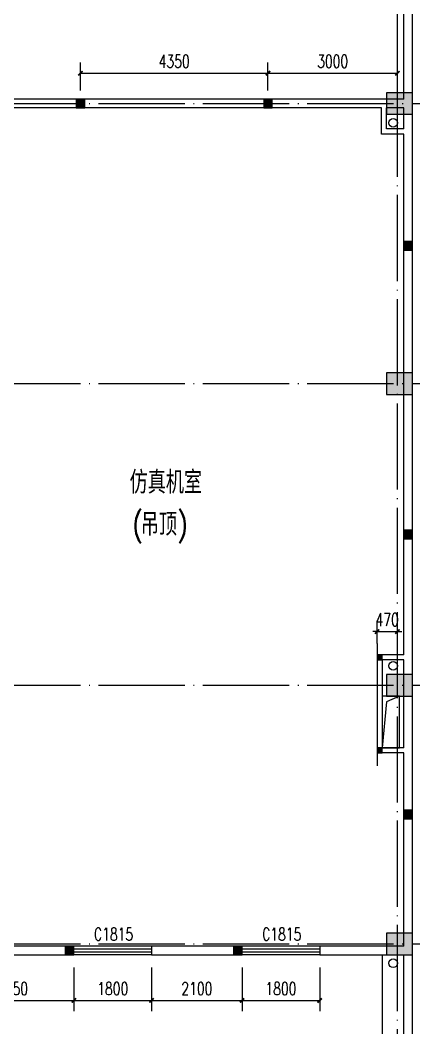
# Model space of a CAD drawing. Extents: x -93062 to 326984, y -142534 to 91021.
# Drawn here: x 162143 to 171271, y 38924 to 62306 of the extents above; entities that cross this region are included whole.
import ezdxf

# ---------------------------------------------------------------- set-up
doc = ezdxf.new("R2010")
doc.units = 0
doc.header["$LTSCALE"] = 1000
doc.header["$MEASUREMENT"] = 0
doc.linetypes.add('DOTE', pattern=[2.42, 2, -0.2, 0.02, -0.2])
doc.layers.get('0').update_dxf_attribs({"color": 8})
doc.layers.get('Defpoints').update_dxf_attribs({"color": 8})
for name, color, linetype in [('CENTRE LINE', 8, 'DOTE'), ('COLUMN', 8, 'Continuous'), ('DOTE', 8, 'DOTE'), ('GROUND', 8, 'Continuous'), ('HOLE', 8, 'Continuous'), ('PUB_DIM', 8, 'Continuous'), ('PUB_HATCH', 8, 'Continuous'), ('TEXT', 8, 'Continuous'), ('WALL', 8, 'Continuous'), ('WALL-PARAPET', 8, 'Continuous'), ('WINDOW', 8, 'Continuous'), ('WINDOW_TEXT', 8, 'Continuous')]:
    doc.layers.add(name, color=color, linetype=linetype)
doc.styles.add('_TCH_DIM_T3', font='SIMPLEX', dxfattribs={"width": 0.705882, "bigfont": 'GBCBIG'})
doc.styles.add('_TCH_WINDOW', font='SIMPLEX', dxfattribs={"bigfont": 'GBCBIG'})
doc.styles.add('HZTXT', font='geditxt.shx', dxfattribs={"width": 0.8, "bigfont": 'hztxt1.shx'})
doc.dimstyles.new('_TCH_ARCH&&100', dxfattribs={"dimtxt": 297.5, "dimasz": 100, "dimexe": 250, "dimexo": 300, "dimgap": 126.25, "dimtad": 1, "dimdec": 0, "dimzin": 0, "dimdsep": 46, "dimtxsty": '_TCH_DIM_T3', "dimblk": 'ARCHTICK', "dimcen": 0.09, "dimazin": 2, "dimtfac": 1, "dimtdec": 0, "dimtix": 1, "dimtmove": 2, "dimatfit": 3, "dimfxl": 1, "dimtolj": 1, "dimtzin": 0, "dimarcsym": 0})

# ---------------------------------------------------------------- blocks, each defined once
blk = doc.blocks.new('_FZH')
blk.add_lwpolyline([(-0.5, -0.5), (0.5, -0.5), (0.5, 0.5), (-0.5, 0.5)], close=True)
at = {"layer": 'PUB_HATCH'}
blk.add_solid([(-0.5, -0.5), (0.5, -0.5), (-0.5, 0.5), (0.5, 0.5)], dxfattribs=at)
blk = doc.blocks.new('saf')
at = {"layer": 'COLUMN', "xscale": 599.9999999991487, "yscale": 500, "zscale": 500, "rotation": 4.863619404109404e-11}
for p in [(23150, -21000), (23150, -27500), (23150, -34500), (23150, -40500)]:
    blk.add_blockref('_FZH', p, dxfattribs=at)
blk = doc.blocks.new('A$C2CBA13EF')
at = {"layer": 'GROUND'}
for centre in [(23000, 13050), (23000, 450)]:
    blk.add_circle(centre, 100, dxfattribs=at)
blk = doc.blocks.new('_ArchTick')
at = {"color": 0, "linetype": 'ByBlock', "const_width": 0.4}
blk.add_lwpolyline([(-0.5, -0.5), (0.5, 0.5)], dxfattribs=at)
blk = doc.blocks.new('*D370')
at = {"layer": 'Defpoints', "color": 0, "transparency": 16777216}
for p in [(170889, 48119), (170419, 47542), (170889, 47542)]:
    blk.add_point(p, dxfattribs=at)
at = {"layer": 'PUB_DIM', "color": 0, "lineweight": -2, "transparency": 16777216}
for p, q in [((170419, 47842), (170419, 48369)), ((170889, 47842), (170889, 48369)), ((170419, 48119), (170319, 48119)), ((170419, 48119), (170889, 48119)), ((170889, 48119), (170989, 48119))]:
    blk.add_line(p, q, dxfattribs=at)
at = {"layer": 'PUB_DIM', "color": 0, "lineweight": -2, "transparency": 16777216, "xscale": 100, "yscale": 100, "zscale": 100}
blk.add_blockref('_ArchTick', (170419, 48119), dxfattribs=at)
at = {"layer": 'PUB_DIM', "color": 0, "lineweight": -2, "transparency": 16777216, "xscale": 100, "yscale": 100, "zscale": 100, "rotation": 180}
blk.add_blockref('_ArchTick', (170889, 48119), dxfattribs=at)
at = {"layer": 'PUB_DIM', "color": 0, "transparency": 16777216, "insert": (170654, 48394), "char_height": 297.5, "attachment_point": 5, "style": '_TCH_DIM_T3'}
blk.add_mtext('\\A1;470', dxfattribs=at)
blk = doc.blocks.new('*D914')
at = {"layer": 'Defpoints', "color": 0, "transparency": 16777216}
for p in [(160539, 40622), (163390, 40622), (163390, 39560)]:
    blk.add_point(p, dxfattribs=at)
at = {"layer": 'PUB_DIM', "color": 0, "lineweight": -2, "transparency": 16777216}
for p, q in [((160539, 40322), (160539, 39310)), ((163390, 40322), (163390, 39310)), ((160539, 39560), (163390, 39560))]:
    blk.add_line(p, q, dxfattribs=at)
at = {"layer": 'PUB_DIM', "color": 0, "lineweight": -2, "transparency": 16777216, "xscale": 100, "yscale": 100, "zscale": 100, "rotation": 180}
blk.add_blockref('_ArchTick', (160539, 39560), dxfattribs=at)
at = {"layer": 'PUB_DIM', "color": 0, "lineweight": -2, "transparency": 16777216, "xscale": 100, "yscale": 100, "zscale": 100}
blk.add_blockref('_ArchTick', (163390, 39560), dxfattribs=at)
at = {"layer": 'PUB_DIM', "color": 0, "transparency": 16777216, "insert": (161965, 39835), "char_height": 297.5, "attachment_point": 5, "style": '_TCH_DIM_T3'}
blk.add_mtext('\\A1;2850', dxfattribs=at)
blk = doc.blocks.new('*D915')
at = {"layer": 'Defpoints', "color": 0, "transparency": 16777216}
for p in [(163390, 40622), (165190, 40622), (165190, 39560)]:
    blk.add_point(p, dxfattribs=at)
at = {"layer": 'PUB_DIM', "color": 0, "lineweight": -2, "transparency": 16777216}
for p, q in [((163390, 40322), (163390, 39310)), ((165190, 40322), (165190, 39310)), ((163390, 39560), (165190, 39560))]:
    blk.add_line(p, q, dxfattribs=at)
at = {"layer": 'PUB_DIM', "color": 0, "lineweight": -2, "transparency": 16777216, "xscale": 100, "yscale": 100, "zscale": 100, "rotation": 180}
blk.add_blockref('_ArchTick', (163390, 39560), dxfattribs=at)
at = {"layer": 'PUB_DIM', "color": 0, "lineweight": -2, "transparency": 16777216, "xscale": 100, "yscale": 100, "zscale": 100}
blk.add_blockref('_ArchTick', (165190, 39560), dxfattribs=at)
at = {"layer": 'PUB_DIM', "color": 0, "transparency": 16777216, "insert": (164290, 39835), "char_height": 297.5, "attachment_point": 5, "style": '_TCH_DIM_T3'}
blk.add_mtext('\\A1;1800', dxfattribs=at)
blk = doc.blocks.new('*D916')
at = {"layer": 'Defpoints', "color": 0, "transparency": 16777216}
for p in [(165190, 40622), (167289, 40622), (167289, 39560)]:
    blk.add_point(p, dxfattribs=at)
at = {"layer": 'PUB_DIM', "color": 0, "lineweight": -2, "transparency": 16777216}
for p, q in [((165190, 40322), (165190, 39310)), ((167289, 40322), (167289, 39310)), ((165190, 39560), (167289, 39560))]:
    blk.add_line(p, q, dxfattribs=at)
at = {"layer": 'PUB_DIM', "color": 0, "lineweight": -2, "transparency": 16777216, "xscale": 100, "yscale": 100, "zscale": 100, "rotation": 180}
blk.add_blockref('_ArchTick', (165190, 39560), dxfattribs=at)
at = {"layer": 'PUB_DIM', "color": 0, "lineweight": -2, "transparency": 16777216, "xscale": 100, "yscale": 100, "zscale": 100}
blk.add_blockref('_ArchTick', (167289, 39560), dxfattribs=at)
at = {"layer": 'PUB_DIM', "color": 0, "transparency": 16777216, "insert": (166240, 39835), "char_height": 297.5, "attachment_point": 5, "style": '_TCH_DIM_T3'}
blk.add_mtext('\\A1;2100', dxfattribs=at)
blk = doc.blocks.new('*D917')
at = {"layer": 'Defpoints', "color": 0, "transparency": 16777216}
for p in [(167289, 40622), (169089, 40622), (169089, 39560)]:
    blk.add_point(p, dxfattribs=at)
at = {"layer": 'PUB_DIM', "color": 0, "lineweight": -2, "transparency": 16777216}
for p, q in [((167289, 40322), (167289, 39310)), ((169089, 40322), (169089, 39310)), ((167289, 39560), (169089, 39560))]:
    blk.add_line(p, q, dxfattribs=at)
at = {"layer": 'PUB_DIM', "color": 0, "lineweight": -2, "transparency": 16777216, "xscale": 100, "yscale": 100, "zscale": 100, "rotation": 180}
blk.add_blockref('_ArchTick', (167289, 39560), dxfattribs=at)
at = {"layer": 'PUB_DIM', "color": 0, "lineweight": -2, "transparency": 16777216, "xscale": 100, "yscale": 100, "zscale": 100}
blk.add_blockref('_ArchTick', (169089, 39560), dxfattribs=at)
at = {"layer": 'PUB_DIM', "color": 0, "transparency": 16777216, "insert": (168189, 39835), "char_height": 297.5, "attachment_point": 5, "style": '_TCH_DIM_T3'}
blk.add_mtext('\\A1;1800', dxfattribs=at)
blk = doc.blocks.new('*D918')
at = {"layer": 'Defpoints', "color": 0, "transparency": 16777216}
for p in [(167889, 61075), (163539, 60372), (167889, 60372)]:
    blk.add_point(p, dxfattribs=at)
at = {"layer": 'PUB_DIM', "color": 0, "lineweight": -2, "transparency": 16777216}
for p, q in [((163539, 60672), (163539, 61325)), ((167889, 60672), (167889, 61325)), ((163539, 61075), (167889, 61075))]:
    blk.add_line(p, q, dxfattribs=at)
at = {"layer": 'PUB_DIM', "color": 0, "lineweight": -2, "transparency": 16777216, "xscale": 100, "yscale": 100, "zscale": 100, "rotation": 180}
blk.add_blockref('_ArchTick', (163539, 61075), dxfattribs=at)
at = {"layer": 'PUB_DIM', "color": 0, "lineweight": -2, "transparency": 16777216, "xscale": 100, "yscale": 100, "zscale": 100}
blk.add_blockref('_ArchTick', (167889, 61075), dxfattribs=at)
at = {"layer": 'PUB_DIM', "color": 0, "transparency": 16777216, "insert": (165714, 61350), "char_height": 297.5, "attachment_point": 5, "style": '_TCH_DIM_T3'}
blk.add_mtext('\\A1;4350', dxfattribs=at)
blk = doc.blocks.new('*D919')
at = {"layer": 'Defpoints', "color": 0, "transparency": 16777216}
for p in [(170889, 61075), (167889, 60372), (170889, 60372)]:
    blk.add_point(p, dxfattribs=at)
at = {"layer": 'PUB_DIM', "color": 0, "lineweight": -2, "transparency": 16777216}
for p, q in [((167889, 60672), (167889, 61325)), ((170889, 60672), (170889, 61325)), ((167889, 61075), (170889, 61075))]:
    blk.add_line(p, q, dxfattribs=at)
at = {"layer": 'PUB_DIM', "color": 0, "lineweight": -2, "transparency": 16777216, "xscale": 100, "yscale": 100, "zscale": 100, "rotation": 180}
blk.add_blockref('_ArchTick', (167889, 61075), dxfattribs=at)
at = {"layer": 'PUB_DIM', "color": 0, "lineweight": -2, "transparency": 16777216, "xscale": 100, "yscale": 100, "zscale": 100}
blk.add_blockref('_ArchTick', (170889, 61075), dxfattribs=at)
at = {"layer": 'PUB_DIM', "color": 0, "transparency": 16777216, "insert": (169389, 61350), "char_height": 297.5, "attachment_point": 5, "style": '_TCH_DIM_T3'}
blk.add_mtext('\\A1;3000', dxfattribs=at)
blk = doc.blocks.new('$TCHSYS$WIN2D')
for p, q in [((-0.5, 0.5), (0.5, 0.5)), ((0.5, 0.167), (-0.5, 0.167)), ((0.5, -0.167), (-0.5, -0.167)), ((-0.5, -0.5), (0.5, -0.5))]:
    blk.add_line(p, q)

msp = doc.modelspace()

# ---------------------------------------------------------------- hatches: boundary and pattern name
at = {"layer": 'PUB_HATCH'}
for points in [[(163439.4, 60472.1), (163439.4, 60272.1), (163639.4, 60272.1), (163639.4, 60472.1)], [(167789.4, 60472.1), (167789.4, 60272.1), (167989.4, 60272.1), (167989.4, 60472.1)], [(171039.4, 56972.1), (171239.4, 56972.1), (171239.4, 57172.1), (171039.4, 57172.1)], [(171039.4, 50272.1), (171239.4, 50272.1), (171239.4, 50472.1), (171039.4, 50472.1)], [(170419.4, 47582), (170419.4, 47462), (170539.4, 47462), (170539.4, 47582)], [(170419.4, 45422.1), (170419.4, 45302.1), (170539.4, 45302.1), (170539.4, 45422.1)], [(171039.4, 43972.1), (171039.4, 43772.1), (171239.4, 43772.1), (171239.4, 43972.1)], [(163189.8, 40822.1), (163189.8, 40622.1), (163389.8, 40622.1), (163389.8, 40822.1)], [(167089.4, 40822.1), (167089.4, 40622.1), (167289.4, 40622.1), (167289.4, 40822.1)]]:
    msp.add_hatch(color=256, dxfattribs=at).paths.add_polyline_path(points)

# ---------------------------------------------------------------- linework, layer by layer
at = {"layer": 'CENTRE LINE'}
msp.add_line((170419.4, 47842.5), (170419.4, 45007), dxfattribs=at)
at = {"layer": 'COLUMN'}
for p, q in [((163439.4, 60472.1), (163439.4, 60272.1)), ((163639.4, 60472.1), (163439.4, 60472.1)), ((163639.4, 60272.1), (163639.4, 60472.1)), ((167789.4, 60472.1), (167789.4, 60272.1)), ((167989.4, 60472.1), (167789.4, 60472.1)), ((167989.4, 60272.1), (167989.4, 60472.1)), ((163439.4, 60272.1), (163639.4, 60272.1)), ((167789.4, 60272.1), (167989.4, 60272.1)), ((171239.4, 57172.1), (171039.4, 57172.1)), ((171039.4, 57172.1), (171039.4, 56972.1)), ((171239.4, 56972.1), (171239.4, 57172.1)), ((171039.4, 56972.1), (171239.4, 56972.1)), ((171239.4, 50472.1), (171039.4, 50472.1)), ((171039.4, 50472.1), (171039.4, 50272.1)), ((171039.4, 50272.1), (171239.4, 50272.1)), ((171239.4, 50272.1), (171239.4, 50472.1)), ((170419.4, 47582), (170419.4, 47462)), ((170539.4, 47582), (170419.4, 47582)), ((170539.4, 47462), (170539.4, 47582)), ((170419.4, 47462), (170539.4, 47462)), ((170419.4, 45422.1), (170419.4, 45302.1)), ((170539.4, 45422.1), (170419.4, 45422.1)), ((170539.4, 45302.1), (170539.4, 45422.1)), ((170419.4, 45302.1), (170539.4, 45302.1)), ((171039.4, 43972.1), (171039.4, 43772.1)), ((171239.4, 43972.1), (171039.4, 43972.1)), ((171239.4, 43772.1), (171239.4, 43972.1)), ((171039.4, 43772.1), (171239.4, 43772.1)), ((163189.8, 40822.1), (163189.8, 40622.1)), ((163389.8, 40822.1), (163189.8, 40822.1)), ((163389.8, 40622.1), (163389.8, 40822.1)), ((167089.4, 40822.1), (167089.4, 40622.1)), ((167289.4, 40822.1), (167089.4, 40822.1)), ((167289.4, 40622.1), (167289.4, 40822.1)), ((163189.8, 40622.1), (163389.8, 40622.1)), ((167089.4, 40622.1), (167289.4, 40622.1))]:
    msp.add_line(p, q, dxfattribs=at)
at = {"layer": 'DOTE'}
for p, q in [((144600.9, 60372.1), (173506.9, 60372.1)), ((144600.9, 53872.1), (173506.9, 53872.1)), ((144600.9, 46872.1), (173506.9, 46872.1)), ((144600.9, 40872.1), (173506.9, 40872.1))]:
    msp.add_line(p, q, dxfattribs=at)
msp.add_lwpolyline([(170889.4, 22372.1), (170889.4, 86156)], dxfattribs=at)
at = {"layer": 'GROUND'}
msp.add_line((170539.4, 40622.1), (170539.4, 22522.1), dxfattribs=at)
msp.add_circle((170789.4, 40422.1), 100, dxfattribs=at)
at = {"layer": 'HOLE'}
msp.add_lwpolyline([(170539.4, 45422.1), (170939.4, 45422.1), (170939.4, 46622.1), (170539.4, 46622.1)], close=True, dxfattribs=at)
msp.add_lwpolyline([(170939.4, 46622.1), (170638.5, 46492), (170539.4, 45422.1)], dxfattribs=at)
at = {"layer": 'WALL'}
for p, q in [((171239.4, 60472.1), (171239.4, 75072.1)), ((171039.4, 60472.1), (171039.4, 75012.1)), ((170579.4, 60472.1), (160959.4, 60472.1)), ((171039.4, 60472.1), (170579.4, 60472.1)), ((171239.4, 60472.1), (171239.4, 60472.1)), ((171239.4, 60272.1), (171239.4, 60472.1)), ((170519.4, 60272.1), (160959.4, 60272.1)), ((170519.4, 59662.1), (170519.4, 60272.1)), ((171039.4, 60272.1), (170639.4, 60272.1)), ((170639.4, 59782.1), (170639.4, 60272.1)), ((171039.4, 59782.1), (171039.4, 60272.1)), ((171239.4, 60272.1), (171239.4, 60272.1)), ((171239.4, 59722.1), (171239.4, 60272.1)), ((171039.4, 59662.1), (170519.4, 59662.1)), ((171039.4, 59782.1), (170639.4, 59782.1)), ((171039.4, 47582), (171039.4, 59662.1)), ((171239.4, 47522), (171239.4, 59722.1)), ((171039.4, 47582), (170419.4, 47582)), ((170419.4, 47582), (170419.4, 45302.1)), ((171239.4, 45362.1), (171239.4, 47522)), ((171039.4, 47462), (170539.4, 47462)), ((170539.4, 47462), (170539.4, 45422.1)), ((171039.4, 45422.1), (171039.4, 47462)), ((171039.4, 45422.1), (170539.4, 45422.1)), ((171239.4, 40622.1), (171239.4, 45362.1)), ((171039.4, 45302.1), (170419.4, 45302.1)), ((171039.4, 40822.1), (171039.4, 45302.1)), ((163389.8, 40822.1), (158239.4, 40822.1)), ((163389.8, 40622.1), (163389.8, 40822.1)), ((167289.4, 40822.1), (165189.8, 40822.1)), ((165189.8, 40822.1), (165189.8, 40622.1)), ((167289.4, 40622.1), (167289.4, 40822.1)), ((171039.4, 40822.1), (169089.4, 40822.1)), ((169089.4, 40822.1), (169089.4, 40622.1)), ((158239.4, 40622.1), (163389.8, 40622.1)), ((165189.8, 40622.1), (167289.4, 40622.1)), ((169089.4, 40622.1), (171239.4, 40622.1))]:
    msp.add_line(p, q, dxfattribs=at)
at = {"layer": 'WALL-PARAPET'}
for p, q in [((171039.4, 22522.1), (171039.4, 40622.1)), ((171239.4, 22322.1), (171239.4, 40622.1))]:
    msp.add_line(p, q, dxfattribs=at)

# ---------------------------------------------------------------- block references
at = {"layer": 'COLUMN'}
msp.add_blockref('saf', (147789.4, 81372.1), dxfattribs=at)
at = {"layer": 'GROUND'}
msp.add_blockref('A$C2CBA13EF', (147789.4, 46872.1), dxfattribs=at)
at = {"layer": 'WINDOW'}
ref = msp.add_blockref('$TCHSYS$WIN2D', (164289.8, 40722.1), dxfattribs=dict(at, xscale=-1800, yscale=-200, zscale=-1800))
ref.add_attrib('A', 'C1815', (163854.8, 40948.3), dxfattribs={"layer": 'WINDOW_TEXT', "height": 297.5, "style": '_TCH_WINDOW', "width": 0.705882})
ref = msp.add_blockref('$TCHSYS$WIN2D', (168189.4, 40722.1), dxfattribs=dict(at, xscale=-1800, yscale=-200, zscale=-1800))
ref.add_attrib('A', 'C1815', (167754.4, 40948.3), dxfattribs={"layer": 'WINDOW_TEXT', "height": 297.5, "style": '_TCH_WINDOW', "width": 0.705882})

# ---------------------------------------------------------------- texts
at = {"layer": 'TEXT', "style": 'HZTXT', "width": 0.8}
for s, p in [('仿真机室', (164680.8, 51319.9)), ('(', (164743.9, 50344)), ('吊顶', (164939.9, 50344)), (')', (165779.9, 50344))]:
    msp.add_text(s, height=525, dxfattribs=at).set_placement(p)

# ---------------------------------------------------------------- dimensions: what is measured, and where the dimension line sits
at = {"layer": 'PUB_DIM'}
for p1, p2, distance, picture, middle in [((163539.4, 60372.1), (167889.4, 60372.1), 702.4, '*D918', (165714.4, 61349.5)), ((167889.4, 60372.1), (170889.4, 60372.1), 702.4, '*D919', (169389.4, 61349.5)), ((170419.4, 47542.5), (170889.4, 47542.5), 577, '*D370', (170654.4, 48394.5)), ((160539.4, 40622.1), (163389.8, 40622.1), -1062.1, '*D914', (161964.6, 39835)), ((163389.8, 40622.1), (165189.8, 40622.1), -1062.1, '*D915', (164289.8, 39835)), ((165189.8, 40622.1), (167289.4, 40622.1), -1062.1, '*D916', (166239.6, 39835)), ((167289.4, 40622.1), (169089.4, 40622.1), -1062.1, '*D917', (168189.4, 39835))]:
    dim = msp.add_aligned_dim(p1=p1, p2=p2, distance=distance, dimstyle='_TCH_ARCH&&100', dxfattribs=at)
    dim.commit()
    dim.dimension.update_dxf_attribs({"geometry": picture, "text_midpoint": middle})

doc.saveas('drawing.dxf')
